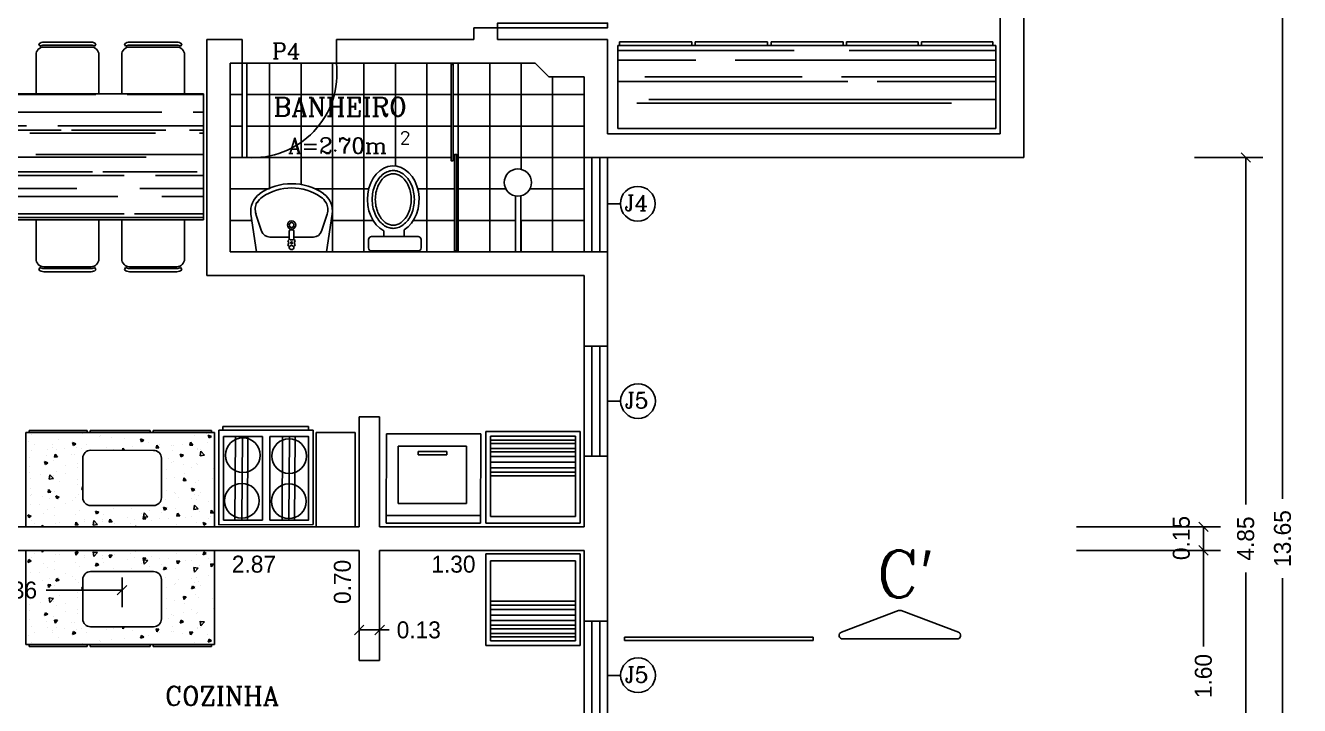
# Model space of a CAD drawing. Extents: x 11 to 119, y 71 to 102.
# Drawn here: x 50.42 to 58.52, y 91.3 to 95.62 of the extents above; entities that cross this region are included whole.
import ezdxf

# ---------------------------------------------------------------- set-up
doc = ezdxf.new("R2010")
doc.units = 0
doc.header["$LTSCALE"] = 20
doc.layers.get('0').update_dxf_attribs({"linetype": 'CONTINUOUS'})
doc.layers.get('DEFPOINTS').update_dxf_attribs({"linetype": 'CONTINUOUS'})
for name, color, linetype in [('COTAS', 244, 'CONTINUOUS'), ('EQUIPAMENTOS', 1, 'CONTINUOUS'), ('ESQUADRIAS', 244, 'CONTINUOUS'), ('PAREDE', 7, 'CONTINUOUS'), ('PISO', 30, 'CONTINUOUS'), ('TEXTO', 1, 'CONTINUOUS')]:
    doc.layers.add(name, color=color, linetype=linetype)
doc.styles.add('ROMANC', font='ROMANC.SHX')
doc.dimstyles.get("Standard").update_dxf_attribs({"dimtxt": 0.18, "dimasz": 0.18, "dimexe": 0.18, "dimexo": 0.0625, "dimgap": 0.09, "dimtad": 0, "dimtih": 1, "dimtoh": 1, "dimzin": 0, "dimtxsty": 'STANDARD', "dimcen": 0.09, "dimclrt": 30, "dimazin": 3, "dimtfac": 1, "dimtdec": 4, "dimtofl": 0, "dimtmove": 0, "dimatfit": 3, "dimtolj": 1, "dimtzin": 0})

# ---------------------------------------------------------------- blocks, each defined once
blk = doc.blocks.new('_OBLIQUE')
at = {"color": 0, "linetype": 'BYBLOCK'}
blk.add_line((-0.5, -0.5), (0.5, 0.5), dxfattribs=at)
blk = doc.blocks.new('*D100')
at = {"color": 0, "linetype": 'BYBLOCK', "ltscale": 0.2}
for p, q in [((42.9141, 103.6476), (43.3479, 103.6476)), ((43.2399, 103.6476), (43.2399, 101.4386)), ((43.2399, 98.7976), (43.2399, 101.0066)), ((42.9155, 98.7976), (43.3479, 98.7976))]:
    blk.add_line(p, q, dxfattribs=at)
at = {"layer": 'DEFPOINTS', "color": 0, "linetype": 'BYBLOCK', "ltscale": 0.2}
for p in [(42.8766, 103.6476), (42.878, 98.7976), (43.2399, 98.7976)]:
    blk.add_point(p, dxfattribs=at)
at = {"color": 0, "linetype": 'BYBLOCK', "ltscale": 0.2, "xscale": 0.06, "yscale": 0.06, "zscale": 0.06}
for p, rotation in [((43.2399, 103.6476), 90), ((43.2399, 98.7976), 270)]:
    blk.add_blockref('_OBLIQUE', p, dxfattribs=dict(at, rotation=rotation))
at = {"color": 30, "linetype": 'BYBLOCK', "ltscale": 0.2, "insert": (43.2399, 101.2226), "char_height": 0.108, "attachment_point": 5, "rotation": 90}
blk.add_mtext('\\A1;4.85', dxfattribs=at)
blk = doc.blocks.new('*D96')
at = {"color": 0, "linetype": 'BYBLOCK', "ltscale": 0.2}
for p, q in [((42.2723, 108.0476), (43.582, 108.0476)), ((43.474, 108.0476), (43.474, 101.4746)), ((43.474, 94.3976), (43.474, 100.9706)), ((42.2723, 94.3976), (43.582, 94.3976))]:
    blk.add_line(p, q, dxfattribs=at)
at = {"layer": 'DEFPOINTS', "color": 0, "linetype": 'BYBLOCK', "ltscale": 0.2}
for p in [(42.2348, 108.0476), (42.2348, 94.3976), (43.474, 94.3976)]:
    blk.add_point(p, dxfattribs=at)
at = {"color": 0, "linetype": 'BYBLOCK', "ltscale": 0.2, "xscale": 0.06, "yscale": 0.06, "zscale": 0.06}
for p, rotation in [((43.474, 108.0476), 90), ((43.474, 94.3976), 270)]:
    blk.add_blockref('_OBLIQUE', p, dxfattribs=dict(at, rotation=rotation))
at = {"color": 30, "linetype": 'BYBLOCK', "ltscale": 0.2, "insert": (43.474, 101.2226), "char_height": 0.108, "attachment_point": 5, "rotation": 90}
blk.add_mtext('\\A1;13.65', dxfattribs=at)
blk = doc.blocks.new('*D86')
at = {"color": 0, "linetype": 'BYBLOCK', "ltscale": 0.2}
for p, q in [((33.6311, 100.1351), (33.6311, 99.0979)), ((36.6311, 99.5101), (36.6311, 99.0979)), ((33.6311, 99.2059), (34.9331, 99.2059)), ((36.6311, 99.2059), (35.3291, 99.2059))]:
    blk.add_line(p, q, dxfattribs=at)
at = {"layer": 'DEFPOINTS', "color": 0, "linetype": 'BYBLOCK', "ltscale": 0.2}
for p in [(33.6311, 100.1726), (36.6311, 99.5476), (36.6311, 99.2059)]:
    blk.add_point(p, dxfattribs=at)
at = {"color": 0, "linetype": 'BYBLOCK', "ltscale": 0.2, "xscale": 0.06, "yscale": 0.06, "zscale": 0.06, "rotation": 180}
blk.add_blockref('_OBLIQUE', (33.6311, 99.2059), dxfattribs=at)
at = {"color": 0, "linetype": 'BYBLOCK', "ltscale": 0.2, "xscale": 0.06, "yscale": 0.06, "zscale": 0.06}
blk.add_blockref('_OBLIQUE', (36.6311, 99.2059), dxfattribs=at)
at = {"color": 30, "linetype": 'BYBLOCK', "ltscale": 0.2, "insert": (35.1311, 99.2059), "char_height": 0.108, "attachment_point": 5}
blk.add_mtext('\\A1;3.00', dxfattribs=at)
blk = doc.blocks.new('*D70')
at = {"color": 0, "linetype": 'BYBLOCK', "ltscale": 0.2}
for p, q in [((34.7311, 101.1101), (34.7311, 100.7861)), ((36.0928, 100.9748), (36.0928, 100.7861)), ((34.7311, 100.8941), (35.2139, 100.8941)), ((36.0928, 100.8941), (35.6099, 100.8941))]:
    blk.add_line(p, q, dxfattribs=at)
at = {"layer": 'DEFPOINTS', "color": 0, "linetype": 'BYBLOCK', "ltscale": 0.2}
for p in [(34.7311, 101.1476), (36.0928, 101.0123), (36.0928, 100.8941)]:
    blk.add_point(p, dxfattribs=at)
at = {"color": 0, "linetype": 'BYBLOCK', "ltscale": 0.2, "xscale": 0.06, "yscale": 0.06, "zscale": 0.06, "rotation": 180}
blk.add_blockref('_OBLIQUE', (34.7311, 100.8941), dxfattribs=at)
at = {"color": 0, "linetype": 'BYBLOCK', "ltscale": 0.2, "xscale": 0.06, "yscale": 0.06, "zscale": 0.06}
blk.add_blockref('_OBLIQUE', (36.0928, 100.8941), dxfattribs=at)
at = {"color": 30, "linetype": 'BYBLOCK', "ltscale": 0.2, "insert": (35.4119, 100.8941), "char_height": 0.108, "attachment_point": 5}
blk.add_mtext('\\A1;1.36', dxfattribs=at)
blk = doc.blocks.new('*D69')
at = {"color": 0, "linetype": 'BYBLOCK', "ltscale": 0.2}
for p, q in [((37.6011, 100.4851), (37.6011, 100.7489)), ((37.7311, 100.4851), (37.7311, 100.7489)), ((37.6011, 100.6409), (37.7311, 100.6409)), ((37.7311, 100.6409), (37.7911, 100.6409))]:
    blk.add_line(p, q, dxfattribs=at)
at = {"layer": 'DEFPOINTS', "color": 0, "linetype": 'BYBLOCK', "ltscale": 0.2}
for p in [(37.7311, 100.6409), (37.6011, 100.4476), (37.7311, 100.4476)]:
    blk.add_point(p, dxfattribs=at)
at = {"color": 0, "linetype": 'BYBLOCK', "ltscale": 0.2, "xscale": 0.06, "yscale": 0.06, "zscale": 0.06, "rotation": 180}
blk.add_blockref('_OBLIQUE', (37.6011, 100.6409), dxfattribs=at)
at = {"color": 0, "linetype": 'BYBLOCK', "ltscale": 0.2, "xscale": 0.06, "yscale": 0.06, "zscale": 0.06}
blk.add_blockref('_OBLIQUE', (37.7311, 100.6409), dxfattribs=at)
at = {"color": 30, "linetype": 'BYBLOCK', "ltscale": 0.2, "insert": (37.9801, 100.6409), "char_height": 0.108, "attachment_point": 5}
blk.add_mtext('\\A1;0.13', dxfattribs=at)
blk = doc.blocks.new('*D68')
at = {"layer": 'DEFPOINTS', "color": 0, "linetype": 'BYBLOCK', "ltscale": 0.2}
for p in [(35.4967, 101.1476), (38.3667, 101.1476), (38.3667, 101.059)]:
    blk.add_point(p, dxfattribs=at)
at = {"color": 30, "linetype": 'BYBLOCK', "ltscale": 0.2, "insert": (36.9317, 101.059), "char_height": 0.108, "attachment_point": 5}
blk.add_mtext('\\A1;2.87', dxfattribs=at)
blk = doc.blocks.new('*D67')
at = {"layer": 'DEFPOINTS', "color": 0, "linetype": 'BYBLOCK', "ltscale": 0.2}
for p in [(37.5505, 101.162), (38.8505, 101.162), (38.8505, 101.059)]:
    blk.add_point(p, dxfattribs=at)
at = {"color": 30, "linetype": 'BYBLOCK', "ltscale": 0.2, "insert": (38.2005, 101.059), "char_height": 0.108, "attachment_point": 5}
blk.add_mtext('\\A1;1.30', dxfattribs=at)
blk = doc.blocks.new('*D71')
at = {"layer": 'DEFPOINTS', "color": 0, "linetype": 'BYBLOCK', "ltscale": 0.2}
for p in [(37.6011, 101.2969), (37.4949, 100.5969), (37.6011, 100.5969)]:
    blk.add_point(p, dxfattribs=at)
at = {"color": 30, "linetype": 'BYBLOCK', "ltscale": 0.2, "insert": (37.4949, 100.9469), "char_height": 0.108, "attachment_point": 5, "rotation": 90}
blk.add_mtext('\\A1;0.70', dxfattribs=at)
blk = doc.blocks.new('*X2')
at = {"color": 0}
for p, q in [((20.9327, 60.3777), (20.9537, 60.3858)), ((20.9327, 60.3777), (20.9476, 60.3676)), ((20.9477, 60.3676), (20.9538, 60.3857)), ((20.9653, 60.3966), (20.9653, 60.3966)), ((21.0287, 60.3993), (21.0287, 60.3993)), ((21.042, 60.386), (21.042, 60.386)), ((21.638, 60.3815), (21.638, 60.3815)), ((21.6427, 60.3778), (21.6427, 60.3778)), ((21.7564, 60.3928), (21.7564, 60.3928)), ((22.0793, 60.3872), (22.0793, 60.3872)), ((20.9579, 60.3356), (20.9579, 60.3356)), ((21, 60.2932), (21, 60.2932)), ((21.0212, 60.2953), (21.0212, 60.2953)), ((21.0251, 60.2995), (21.0251, 60.2995)), ((21.052, 60.3226), (21.0664, 60.3399)), ((21.052, 60.3226), (21.0699, 60.3211)), ((21.0699, 60.3211), (21.0665, 60.3399)), ((21.1181, 60.3288), (21.1181, 60.3288)), ((21.1766, 60.3187), (21.1766, 60.3187)), ((21.1895, 60.3181), (21.1895, 60.3181)), ((21.2646, 60.328), (21.2646, 60.328)), ((21.2671, 60.3038), (21.2816, 60.3211)), ((21.2671, 60.3038), (21.2851, 60.3022)), ((21.2782, 60.3221), (21.2782, 60.3221)), ((21.2851, 60.3022), (21.2816, 60.321)), ((21.3324, 60.3412), (21.3324, 60.3412)), ((21.3638, 60.3537), (21.3849, 60.3617)), ((21.3638, 60.3537), (21.3788, 60.3436)), ((21.3782, 60.343), (21.3782, 60.343)), ((21.3788, 60.3436), (21.3849, 60.3617)), ((21.4384, 60.3153), (21.4384, 60.3153)), ((21.4854, 60.2887), (21.4968, 60.3022)), ((21.4864, 60.3623), (21.4864, 60.3623)), ((21.4993, 60.2887), (21.4968, 60.3022)), ((21.5545, 60.2971), (21.5545, 60.2971)), ((21.5676, 60.3679), (21.5676, 60.3679)), ((21.5985, 60.3085), (21.5985, 60.3085)), ((21.7294, 60.3271), (21.7294, 60.3271)), ((21.7586, 60.3018), (21.7586, 60.3018)), ((21.7901, 60.3041), (21.7901, 60.3041)), ((21.795, 60.3296), (21.816, 60.3377)), ((21.795, 60.3296), (21.8099, 60.3196)), ((21.81, 60.3196), (21.816, 60.3377)), ((21.8669, 60.2994), (21.8669, 60.2994)), ((21.9044, 60.3572), (21.9044, 60.3572)), ((21.9188, 60.295), (21.9188, 60.295)), ((21.942, 60.3093), (21.942, 60.3093)), ((21.9442, 60.3253), (21.9442, 60.3253)), ((21.9763, 60.2913), (21.9763, 60.2913)), ((22.0556, 60.3242), (22.0556, 60.3242)), ((22.0957, 60.3445), (22.0957, 60.3445)), ((20.9781, 60.2581), (21.0015, 60.2824)), ((20.9781, 60.2581), (21.0048, 60.254)), ((21.0048, 60.2539), (21.0015, 60.2824)), ((21.1118, 60.2569), (21.1328, 60.265)), ((21.1118, 60.2569), (21.1267, 60.2469)), ((21.1268, 60.2468), (21.1328, 60.265)), ((21.1729, 60.2188), (21.1729, 60.2188)), ((21.1813, 60.2885), (21.1813, 60.2885)), ((21.1856, 60.2097), (21.1856, 60.2097)), ((21.2046, 60.237), (21.2046, 60.237)), ((21.8013, 60.2613), (21.8013, 60.2613)), ((21.8219, 60.2615), (21.8219, 60.2615)), ((21.9127, 60.2473), (21.9271, 60.2646)), ((21.9127, 60.2473), (21.9306, 60.2458)), ((21.9306, 60.2458), (21.9272, 60.2646)), ((21.9405, 60.2254), (21.9405, 60.2254)), ((21.9741, 60.2089), (21.9951, 60.2169)), ((21.9741, 60.2089), (21.989, 60.1988)), ((21.982, 60.2547), (21.982, 60.2547)), ((21.989, 60.1988), (21.9951, 60.2169)), ((22.0789, 60.2882), (22.0789, 60.2882)), ((22.0921, 60.2446), (22.0921, 60.2446)), ((20.9211, 60.1749), (20.9211, 60.1749)), ((21.0214, 60.1996), (21.0214, 60.1996)), ((21.0296, 60.207), (21.0296, 60.207)), ((21.0584, 60.1763), (21.0584, 60.1763)), ((21.1015, 60.1411), (21.1015, 60.1411)), ((21.1105, 60.1998), (21.1105, 60.1998)), ((21.2185, 60.1696), (21.2185, 60.1696)), ((21.7865, 60.2043), (21.7865, 60.2043)), ((21.788, 60.1811), (21.788, 60.1811)), ((21.8591, 60.1425), (21.8591, 60.1425)), ((21.8631, 60.191), (21.8631, 60.191)), ((21.9159, 60.1563), (21.9159, 60.1563)), ((21.9386, 60.1091), (21.962, 60.1335)), ((21.9653, 60.105), (21.962, 60.1335)), ((21.9767, 60.2059), (21.9767, 60.2059)), ((22.0193, 60.1358), (22.0193, 60.1358)), ((22.0884, 60.1447), (22.0884, 60.1447)), ((22.0908, 60.1863), (22.0908, 60.1863)), ((20.9265, 60.1111), (20.9265, 60.1111)), ((21.0178, 60.0997), (21.0178, 60.0997)), ((21.0316, 60.0815), (21.0316, 60.0815)), ((21.0388, 60.0394), (21.0598, 60.0474)), ((21.0538, 60.0293), (21.0598, 60.0474)), ((21.0936, 60.097), (21.108, 60.1142)), ((21.0936, 60.097), (21.1115, 60.0954)), ((21.1067, 60.0914), (21.1067, 60.0914)), ((21.1116, 60.0954), (21.1081, 60.1142)), ((21.1693, 60.119), (21.1693, 60.119)), ((21.2203, 60.1063), (21.2203, 60.1063)), ((21.7518, 60.0557), (21.7536, 60.0577)), ((21.7571, 60.0389), (21.7536, 60.0577)), ((21.7828, 60.1044), (21.7828, 60.1044)), ((21.7842, 60.0726), (21.7842, 60.0726)), ((21.8978, 60.0876), (21.8978, 60.0876)), ((21.9369, 60.1255), (21.9369, 60.1255)), ((21.9386, 60.1091), (21.9653, 60.105)), ((22.0872, 60.1125), (22.0872, 60.1125)), ((21, 60.0231), (21, 60.0231)), ((21.0141, 59.9999), (21.0141, 59.9999)), ((21.0278, 59.9731), (21.0278, 59.9731)), ((21.0388, 60.0394), (21.0537, 60.0293)), ((21.0411, 60.0061), (21.0411, 60.0061)), ((21.0632, 59.9828), (21.0632, 59.9828)), ((21.1414, 59.988), (21.1414, 59.988)), ((21.1601, 60.0163), (21.1601, 60.0163)), ((21.1656, 60.0191), (21.1656, 60.0191)), ((21.2161, 60.0361), (21.2161, 60.0361)), ((21.2234, 59.976), (21.2234, 59.976)), ((21.7518, 60.0394), (21.757, 60.0389)), ((21.7792, 60.0045), (21.7792, 60.0045)), ((21.8007, 59.9892), (21.8007, 59.9892)), ((21.8189, 59.9693), (21.8189, 59.9693)), ((21.9011, 59.9913), (21.9221, 59.9994)), ((21.9011, 59.9913), (21.916, 59.9813)), ((21.9035, 59.9773), (21.9035, 59.9773)), ((21.916, 59.9812), (21.9221, 59.9994)), ((21.9332, 60.0257), (21.9332, 60.0257)), ((21.9543, 60.0217), (21.9688, 60.0389)), ((21.9543, 60.0217), (21.9722, 60.0201)), ((21.9608, 59.9825), (21.9608, 59.9825)), ((21.9723, 60.0201), (21.9688, 60.0389)), ((22.0083, 59.9942), (22.0083, 59.9942)), ((22.0785, 60.0073), (22.0785, 60.0073)), ((22.0834, 60.0041), (22.0834, 60.0041)), ((22.0848, 60.0449), (22.0848, 60.0449)), ((20.92, 59.8902), (20.9345, 59.9074)), ((20.92, 59.8902), (20.938, 59.8886)), ((20.938, 59.8886), (20.9345, 59.9074)), ((20.9527, 59.9632), (20.9527, 59.9632)), ((21.0105, 59.9), (21.0105, 59.9)), ((21.0179, 59.9162), (21.0412, 59.9406)), ((21.0179, 59.9162), (21.0446, 59.9121)), ((21.0446, 59.912), (21.0413, 59.9405)), ((21.1352, 59.8713), (21.1497, 59.8886)), ((21.1532, 59.8697), (21.1497, 59.8885)), ((21.162, 59.9192), (21.162, 59.9192)), ((21.2179, 59.9186), (21.2389, 59.9266)), ((21.2179, 59.9186), (21.2328, 59.9085)), ((21.2328, 59.9085), (21.2389, 59.9266)), ((21.252, 59.8946), (21.252, 59.8946)), ((21.3271, 59.9045), (21.3271, 59.9045)), ((21.338, 59.8665), (21.3614, 59.8909)), ((21.3648, 59.8624), (21.3615, 59.8909)), ((21.3786, 59.8872), (21.3786, 59.8872)), ((21.4407, 59.9195), (21.4407, 59.9195)), ((21.5536, 59.9172), (21.5536, 59.9172)), ((21.649, 59.8946), (21.67, 59.9026)), ((21.649, 59.8946), (21.6639, 59.8845)), ((21.664, 59.8845), (21.6701, 59.9026)), ((21.7755, 59.9047), (21.7755, 59.9047)), ((21.8639, 59.9489), (21.8639, 59.9489)), ((21.9296, 59.9258), (21.9296, 59.9258)), ((21.9754, 59.9114), (21.9754, 59.9114)), ((22.0045, 59.8858), (22.0045, 59.8858)), ((22.0241, 59.9422), (22.0241, 59.9422)), ((22.0811, 59.945), (22.0811, 59.945)), ((20.9403, 59.8706), (20.9403, 59.8706)), ((20.9489, 59.8547), (20.9489, 59.8547)), ((20.9658, 59.8218), (20.9868, 59.8299)), ((20.9658, 59.8218), (20.9807, 59.8118)), ((20.9808, 59.8117), (20.9868, 59.8299)), ((21.0287, 59.8271), (21.0287, 59.8271)), ((21.0625, 59.8697), (21.0625, 59.8697)), ((21.1004, 59.8638), (21.1004, 59.8638)), ((21.1352, 59.8713), (21.1531, 59.8698)), ((21.1584, 59.8193), (21.1584, 59.8193)), ((21.2037, 59.8571), (21.2037, 59.8571)), ((21.2606, 59.857), (21.2606, 59.857)), ((21.3142, 59.8418), (21.3142, 59.8418)), ((21.338, 59.8665), (21.3647, 59.8624)), ((21.3504, 59.8525), (21.3648, 59.8697)), ((21.3504, 59.8525), (21.3683, 59.8509)), ((21.3684, 59.8509), (21.3649, 59.8697)), ((21.4085, 59.8022), (21.4179, 59.8059)), ((21.4168, 59.8022), (21.418, 59.8058)), ((21.4207, 59.8503), (21.4207, 59.8503)), ((21.4505, 59.8213), (21.4505, 59.8213)), ((21.4682, 59.863), (21.4682, 59.863)), ((21.5512, 59.8261), (21.5512, 59.8261)), ((21.5656, 59.8337), (21.58, 59.8509)), ((21.5656, 59.8337), (21.5835, 59.8321)), ((21.5835, 59.8321), (21.5801, 59.8509)), ((21.5809, 59.8435), (21.5809, 59.8435)), ((21.6197, 59.8822), (21.6197, 59.8822)), ((21.6255, 59.8513), (21.6255, 59.8513)), ((21.6263, 59.836), (21.6263, 59.836)), ((21.6582, 59.8169), (21.6816, 59.8412)), ((21.6582, 59.8169), (21.6849, 59.8128)), ((21.6849, 59.8127), (21.6816, 59.8412)), ((21.7399, 59.8509), (21.7399, 59.8509)), ((21.741, 59.8367), (21.741, 59.8367)), ((21.7719, 59.8048), (21.7719, 59.8048)), ((21.7807, 59.8148), (21.7952, 59.8321)), ((21.7807, 59.8148), (21.7987, 59.8133)), ((21.7987, 59.8133), (21.7952, 59.8321)), ((21.8004, 59.8814), (21.8004, 59.8814)), ((21.9011, 59.83), (21.9011, 59.83)), ((21.9259, 59.8259), (21.9259, 59.8259)), ((21.9294, 59.8759), (21.9294, 59.8759)), ((22.0011, 59.8022), (22.0104, 59.8133)), ((22.0125, 59.8022), (22.0104, 59.8132)), ((22.0613, 59.8232), (22.0613, 59.8232)), ((22.0775, 59.8451), (22.0775, 59.8451)), ((22.0801, 59.8705), (22.1011, 59.8786)), ((22.0801, 59.8705), (22.0951, 59.8605)), ((22.09, 59.8064), (22.09, 59.8064)), ((22.0951, 59.8604), (22.1012, 59.8786))]:
    blk.add_line(p, q, dxfattribs=at)
blk = doc.blocks.new('*X13')
at = {"color": 0, "ltscale": 0.2}
for p, q in [((187.8031, 104.0625), (188.925, 104.0625)), ((189.275, 104.0625), (190.208, 104.0625)), ((187.8031, 104), (188.3, 104)), ((188.55, 104), (190.208, 104)), ((187.975, 103.895), (188.975, 103.895)), ((189.225, 103.895), (190.208, 103.895)), ((187.8031, 103.865), (189.265, 103.865)), ((189.4525, 103.865), (190.2025, 103.865)), ((187.925, 103.7275), (189.925, 103.7275)), ((188, 103.75), (190.208, 103.75))]:
    blk.add_line(p, q, dxfattribs=at)
blk = doc.blocks.new('*X3')
at = {"color": 0}
for p, q in [((23.816, 64.7952), (23.816, 65.9952)), ((23.84, 65.3), (23.84, 65.9952)), ((23.95, 65.34), (23.95, 65.9952)), ((24, 65.6), (24, 65.9952)), ((24.084, 65.3), (24.084, 65.9952)), ((24.106, 65.5), (24.106, 65.9952)), ((24.2, 65.16), (24.2, 65.9952)), ((24.372, 65.7), (24.372, 65.9952)), ((24.4, 65.92), (24.4, 65.9952)), ((24.486, 65.06), (24.486, 65.9952)), ((24.6, 65.48), (24.6, 65.9952)), ((24.352, 65.1), (24.352, 65.9)), ((24.218, 64.7952), (24.218, 65.86)), ((24.4, 64.7952), (24.4, 65.72)), ((24.372, 65.034), (24.372, 65.634)), ((24.106, 64.834), (24.106, 65.434)), ((23.84, 64.7952), (23.84, 65.234)), ((24.6, 64.7952), (24.6, 65.28)), ((24, 64.7952), (24, 65.2)), ((24.084, 64.7952), (24.084, 65.1)), ((23.95, 64.7952), (23.95, 65.06)), ((24.372, 64.7952), (24.372, 64.884)), ((24.486, 64.7952), (24.486, 64.86)), ((24.352, 64.7952), (24.352, 64.82))]:
    blk.add_line(p, q, dxfattribs=at)

msp = doc.modelspace()

# ---------------------------------------------------------------- linework, layer by layer
at = {"color": 244, "linetype": 'BYBLOCK', "ltscale": 0.2}
for p, q in [((57.1027, 92.4345), (58.0171, 92.4345)), ((57.9091, 92.2845), (57.9091, 92.4345)), ((57.1027, 92.2845), (58.0171, 92.2845)), ((57.9091, 92.2845), (57.9091, 91.6735))]:
    msp.add_line(p, q, dxfattribs=at)
at = {"layer": 'DEFPOINTS', "color": 0, "linetype": 'BYBLOCK', "ltscale": 0.2}
for p in [(53.9694, 92.4345), (53.9694, 92.2845), (53.9694, 92.2845)]:
    msp.add_point(p, dxfattribs=at)
at = {"layer": 'DEFPOINTS', "color": 244, "linetype": 'BYBLOCK', "ltscale": 0.2}
for p in [(57.9091, 92.4345), (57.9091, 92.2845)]:
    msp.add_point(p, dxfattribs=at)
at = {"layer": 'EQUIPAMENTOS', "color": 244, "ltscale": 0.2}
for p, q in [((50.5089, 95.4926), (50.5025, 95.5082)), ((50.8339, 95.5193), (50.5339, 95.5193)), ((50.8339, 95.4993), (50.5339, 95.4993)), ((50.8339, 95.4874), (50.5339, 95.4874)), ((50.8589, 95.4926), (50.8654, 95.5082)), ((51.0539, 95.4926), (51.0475, 95.5082)), ((51.379, 95.5193), (51.079, 95.5193)), ((51.379, 95.4993), (51.079, 95.4993)), ((51.379, 95.4874), (51.079, 95.4874)), ((51.404, 95.4926), (51.4104, 95.5082)), ((56.5894, 95.498), (54.1846, 95.498)), ((54.1846, 95.498), (54.1846, 94.9699)), ((56.5894, 95.498), (56.5894, 94.9699)), ((50.4839, 95.4493), (50.4839, 95.1861)), ((50.8839, 95.1861), (50.8839, 95.4493)), ((51.029, 95.4493), (51.029, 95.1861)), ((51.429, 95.1861), (51.429, 95.4493)), ((56.5894, 94.9699), (54.1846, 94.9699)), ((50.4839, 94.1277), (50.4839, 94.3909)), ((50.8839, 94.3909), (50.8839, 94.1277)), ((51.029, 94.1277), (51.029, 94.3909)), ((51.429, 94.3909), (51.429, 94.1277)), ((50.5089, 94.0844), (50.5025, 94.0688)), ((50.8339, 94.0896), (50.5339, 94.0896)), ((50.8589, 94.0844), (50.8654, 94.0688)), ((51.0539, 94.0844), (51.0475, 94.0688)), ((51.379, 94.0896), (51.079, 94.0896)), ((51.404, 94.0844), (51.4104, 94.0688)), ((50.8339, 94.0777), (50.5339, 94.0777)), ((50.8339, 94.0577), (50.5339, 94.0577)), ((51.379, 94.0777), (51.079, 94.0777)), ((51.379, 94.0577), (51.079, 94.0577)), ((51.6194, 93.0345), (50.4194, 93.0345)), ((50.4194, 93.0345), (50.4194, 92.4345)), ((51.6194, 93.0345), (51.6194, 92.4345)), ((51.6465, 93.0484, -14), (52.2461, 93.0484, -14)), ((52.5138, 93.0345), (52.2648, 93.0345)), ((52.2648, 93.0345), (52.2648, 92.4345)), ((52.5138, 93.0345), (52.5138, 92.4345)), ((51.6465, 92.4462, -14), (52.2465, 92.4484, -14)), ((50.4194, 91.6845), (50.4194, 92.2845)), ((51.6194, 91.6845), (51.6194, 92.2845)), ((51.6194, 91.6845), (50.4194, 91.6845))]:
    msp.add_line(p, q, dxfattribs=at)
at = {"layer": 'EQUIPAMENTOS', "color": 30, "ltscale": 0.2}
for p, q in [((54.6545, 95.5199), (54.1941, 95.5199)), ((54.1941, 95.5199), (54.1941, 95.498)), ((54.6545, 95.5199), (54.6545, 95.498)), ((54.6762, 95.5199), (54.6762, 95.498)), ((55.1375, 95.5199), (54.6762, 95.5199)), ((55.1375, 95.5199), (55.1375, 95.498)), ((55.6172, 95.5199), (55.1592, 95.5199)), ((55.1592, 95.5199), (55.1592, 95.498)), ((55.6172, 95.5199), (55.6172, 95.498)), ((56.0937, 95.5199), (55.6389, 95.5199)), ((55.6389, 95.5199), (55.6389, 95.498)), ((56.0937, 95.5199), (56.0937, 95.498)), ((56.1154, 95.5199), (56.1154, 95.498)), ((56.5694, 95.5199), (56.1154, 95.5199)), ((56.5694, 95.5199), (56.5694, 95.498)), ((50.8094, 93.0465), (50.4394, 93.0465)), ((50.4394, 93.0465), (50.4394, 93.0345)), ((50.8094, 93.0465), (50.8094, 93.0345)), ((51.2094, 93.0465), (50.8294, 93.0465)), ((50.8294, 93.0465), (50.8294, 93.0345)), ((51.2094, 93.0465), (51.2094, 93.0345)), ((51.2294, 93.0465), (51.2294, 93.0345)), ((51.5994, 93.0465), (51.2294, 93.0465)), ((51.5994, 93.0465), (51.5994, 93.0345)), ((50.4394, 91.6726), (50.4394, 91.6845)), ((50.8094, 91.6726), (50.4394, 91.6726)), ((50.8094, 91.6726), (50.8094, 91.6845)), ((50.8294, 91.6726), (50.8294, 91.6845)), ((51.2094, 91.6726), (50.8294, 91.6726)), ((51.2094, 91.6726), (51.2094, 91.6845)), ((51.2294, 91.6726), (51.2294, 91.6845)), ((51.5994, 91.6726), (51.2294, 91.6726)), ((51.5994, 91.6726), (51.5994, 91.6845))]:
    msp.add_line(p, q, dxfattribs=at)
at = {"layer": 'EQUIPAMENTOS', "color": 244, "ltscale": 0.5}
for p, q in [((53.5328, 94.1815), (53.5328, 94.5402)), ((53.568, 94.1815), (53.568, 94.5409))]:
    msp.add_line(p, q, dxfattribs=at)
at = {"layer": 'EQUIPAMENTOS', "color": 244, "ltscale": 0.3}
for p, q in [((51.887, 94.1845), (51.8507, 94.4232)), ((51.8831, 94.4241), (51.9191, 94.3154)), ((52.3356, 94.4241), (52.2997, 94.3154)), ((52.3318, 94.1845), (52.368, 94.4232)), ((52.1044, 94.3247), (52.1144, 94.3247)), ((51.9704, 94.2783), (52.0944, 94.2783)), ((52.0944, 94.2634), (52.0944, 94.3147)), ((52.1244, 94.2634), (52.1244, 94.3147)), ((52.1244, 94.2783), (52.2484, 94.2783)), ((51.887, 94.1845), (52.3318, 94.1845)), ((52.0944, 94.2095), (52.0944, 94.2197)), ((52.1044, 94.1995), (52.1144, 94.1995)), ((52.1244, 94.2095), (52.1244, 94.2197))]:
    msp.add_line(p, q, dxfattribs=at)
at = {"layer": 'EQUIPAMENTOS', "color": 244, "linetype": 'CONTINUOUS', "ltscale": 0.5}
for p, q in [((52.8258, 94.3238), (52.8258, 94.2821)), ((52.6964, 94.2821), (52.6964, 94.3182)), ((52.2462, 93.0199), (52.2462, 93.0199))]:
    msp.add_line(p, q, dxfattribs=at)
at = {"layer": 'EQUIPAMENTOS', "color": 244, "linetype": 'CONTINUOUS', "ltscale": 0.04}
for p, q in [((52.5985, 94.2099), (52.5985, 94.2621)), ((52.6185, 94.2821), (52.9136, 94.2821)), ((52.9336, 94.2621), (52.9336, 94.2099)), ((52.9136, 94.1899), (52.6185, 94.1899))]:
    msp.add_line(p, q, dxfattribs=at)
at = {"layer": 'EQUIPAMENTOS', "color": 244, "linetype": 'CONTINUOUS', "ltscale": 0.05}
for p, q in [((51.6465, 93.0484, -14), (51.6465, 92.4462, -14)), ((52.218, 93.0721), (51.6719, 93.0718)), ((51.6719, 93.0718), (51.6719, 93.0485)), ((51.7528, 93.0484), (51.7528, 93.0486)), ((51.7969, 93.0484), (51.7969, 93.0486)), ((51.8321, 93.0484), (51.8321, 93.0486)), ((52.0525, 93.0484), (52.0525, 93.0487)), ((52.0966, 93.0484), (52.0966, 93.0488)), ((52.1319, 93.0484), (52.1319, 93.0488)), ((52.218, 93.0721), (52.218, 93.0488)), ((52.2461, 93.0484, -14), (52.2465, 92.4484, -14)), ((52.7118, 92.4569), (52.7121, 93.027)), ((52.7121, 93.027), (53.3121, 93.0267)), ((53.3118, 92.4566), (53.3121, 93.0267)), ((53.9452, 93.0405), (53.3452, 93.0402)), ((53.3455, 92.457), (53.3452, 93.0402)), ((53.9455, 92.4573), (53.9452, 93.0405)), ((51.7491, 92.4768), (51.7525, 93.0082)), ((51.7932, 92.4768), (51.7966, 93.0082)), ((51.8284, 92.4768), (51.8319, 93.0082)), ((52.0489, 92.4768), (52.0523, 93.0082)), ((52.0929, 92.4768), (52.0963, 93.0082)), ((52.1282, 92.4768), (52.1316, 93.0082)), ((52.7882, 92.5832), (52.7884, 92.9468)), ((52.7884, 92.9468), (53.2227, 92.9465)), ((53.2225, 92.5829), (53.2227, 92.9465)), ((53.9153, 93.0105), (53.3753, 93.0102)), ((53.3755, 92.5004), (53.3753, 93.0102)), ((53.9153, 92.9855), (53.3753, 92.9853)), ((53.9171, 92.9638), (53.3753, 92.9635)), ((53.9155, 92.5007), (53.9153, 93.0105)), ((50.7811, 92.62), (50.7812, 92.8711)), ((51.2313, 92.9209), (50.8313, 92.9211)), ((51.2811, 92.6197), (51.2812, 92.8709)), ((52.9139, 92.8921), (52.9139, 92.9144)), ((52.9139, 92.9144), (53.0972, 92.9143)), ((52.9139, 92.8921), (53.0972, 92.892)), ((53.0972, 92.892), (53.0972, 92.9143)), ((53.9153, 92.9113), (53.3727, 92.911)), ((53.9153, 92.9337), (53.3753, 92.9334)), ((53.9153, 92.8812), (53.3753, 92.8809)), ((53.9153, 92.8464), (53.3753, 92.8461)), ((53.9154, 92.8106), (53.3754, 92.8103)), ((53.9141, 92.7581), (53.3741, 92.7578)), ((53.9186, 92.7831), (53.3754, 92.7828)), ((51.2311, 92.5697), (50.8311, 92.5699)), ((52.7882, 92.5832), (53.2225, 92.5829)), ((52.7118, 92.5059), (53.3099, 92.5056)), ((53.9155, 92.5007), (53.3755, 92.5004)), ((52.7118, 92.4569), (53.3118, 92.4566)), ((53.9455, 92.4573), (53.3455, 92.457)), ((53.3455, 92.2621), (53.3452, 91.6789)), ((53.9455, 92.2618), (53.3455, 92.2621)), ((53.3755, 92.2186), (53.3753, 91.7089)), ((53.9155, 92.2184), (53.3755, 92.2186)), ((53.9155, 92.2184), (53.9153, 91.7086)), ((53.9455, 92.2618), (53.9452, 91.6786)), ((51.2311, 92.1494), (50.8311, 92.1491)), ((50.7811, 92.0991), (50.7812, 91.8479)), ((51.2811, 92.0994), (51.2812, 91.8482)), ((53.9141, 91.9609), (53.3741, 91.9612)), ((53.9186, 91.936), (53.3754, 91.9363)), ((53.9154, 91.9085), (53.3754, 91.9088)), ((53.9153, 91.8726), (53.3753, 91.8729)), ((53.9153, 91.8379), (53.3753, 91.8381)), ((51.2313, 91.7982), (50.8313, 91.798)), ((53.9153, 91.8078), (53.3727, 91.8081)), ((53.9153, 91.7854), (53.3753, 91.7857)), ((53.9171, 91.7553), (53.3753, 91.7556)), ((53.9153, 91.7335), (53.3753, 91.7338)), ((53.9452, 91.6786), (53.3452, 91.6789)), ((53.9153, 91.7086), (53.3753, 91.7089))]:
    msp.add_line(p, q, dxfattribs=at)
at = {"layer": 'EQUIPAMENTOS', "color": 30, "ltscale": 0.2}
for points in [[(53.1372, 94.7635), (53.1244, 94.7635), (53.1244, 95.377), (53.1372, 95.377)], [(53.1587, 94.1907), (53.1458, 94.1907), (53.1458, 94.8042), (53.1587, 94.8042)]]:
    msp.add_lwpolyline(points, close=True, dxfattribs=at)
at = {"layer": 'EQUIPAMENTOS', "color": 244, "ltscale": 0.2}
for points in [[(51.5484, 94.3885), (50.3484, 94.3885), (50.3484, 95.1885), (51.5484, 95.1885)], [(51.6773, 93.0082), (51.6773, 92.4768), (51.9238, 92.4768), (51.9238, 93.0082)], [(51.9714, 93.0082), (51.9714, 92.4768), (52.2179, 92.4768), (52.2179, 93.0082)]]:
    msp.add_lwpolyline(points, close=True, dxfattribs=at)
at = {"layer": 'EQUIPAMENTOS', "color": 244, "ltscale": 0.5}
msp.add_circle((53.5488, 94.6252), 0.0864, dxfattribs=at)
at = {"layer": 'EQUIPAMENTOS', "color": 244, "ltscale": 0.3}
for centre, radius in [((52.1094, 94.3546), 0.0265), ((52.1094, 94.3546), 0.0152), ((52.1094, 94.2415), 0.00545)]:
    msp.add_circle(centre, radius, dxfattribs=at)
at = {"layer": 'EQUIPAMENTOS', "color": 244, "linetype": 'CONTINUOUS', "ltscale": 0.05}
for centre in [(51.7995, 92.8896), (52.0937, 92.8846), (51.7929, 92.6003), (52.0918, 92.5967)]:
    msp.add_circle(centre, 0.1105, dxfattribs=at)
at = {"layer": 'EQUIPAMENTOS', "color": 244, "ltscale": 0.2}
for centre, start, end in [((50.5339, 95.4374), 90, 180), ((50.5339, 95.4693), 90, 128.96127), ((50.5339, 95.4493), 90, 120.01839), ((50.8339, 95.4693), 51.03873, 90), ((50.8339, 95.4493), 59.98161, 90), ((50.8339, 95.4374), 0, 90), ((51.079, 95.4374), 90, 180), ((51.079, 95.4693), 90, 128.96127), ((51.079, 95.4493), 90, 120.01839), ((51.379, 95.4693), 51.03873, 90), ((51.379, 95.4493), 59.98161, 90), ((51.379, 95.4374), 0, 90), ((50.5339, 94.1396), 180, 270), ((50.5339, 94.1277), 239.98161, 270), ((50.8339, 94.1396), 270, 0), ((50.8339, 94.1277), 270, 300.01839), ((51.079, 94.1396), 180, 270), ((51.079, 94.1277), 239.98161, 270), ((51.379, 94.1396), 270, 0), ((51.379, 94.1277), 270, 300.01839), ((50.5339, 94.1077), 231.03873, 270), ((50.8339, 94.1077), 270, 308.96127), ((51.079, 94.1077), 231.03873, 270), ((51.379, 94.1077), 270, 308.96127)]:
    msp.add_arc(centre, 0.05, start, end, dxfattribs=at)
at = {"layer": 'EQUIPAMENTOS', "color": 244, "ltscale": 0.3}
for centre, radius, start, end in [((52.1094, 94.2635), 0.3542, 55.18128, 124.81872), ((52.1094, 94.2635), 0.3272, 55.18128, 124.81872), ((51.9842, 94.4434), 0.135, 124.81872, 188.64146), ((51.9881, 94.4556), 0.1096, 156.49416, 196.70839), ((51.9842, 94.4434), 0.108, 124.81872, 150.35218), ((52.2346, 94.4434), 0.108, 29.64782, 55.18128), ((52.2346, 94.4434), 0.135, 351.35854, 55.18128), ((52.2502, 94.4523), 0.09, 341.69005, 29.64782), ((52.1044, 94.3147), 0.01, 90, 180), ((52.1144, 94.3147), 0.01, 360, 90), ((51.9704, 94.3323), 0.054, 198.30995, 270), ((52.0726, 94.2422), 0.0188, 315.53004, 42.31058), ((52.1094, 94.2415), 0.0265, 118.14993, 149.69069), ((52.1101, 94.2783), 0.0188, 225.53004, 312.31058), ((52.1094, 94.2415), 0.0265, 28.14993, 59.69069), ((52.1462, 94.2408), 0.0188, 135.53004, 222.31058), ((52.2484, 94.3323), 0.054, 270, 341.69005), ((52.1094, 94.2415), 0.0265, 208.14993, 239.69069), ((52.1044, 94.2095), 0.01, 180, 270), ((52.1087, 94.2047), 0.0188, 45.53004, 132.31058), ((52.1144, 94.2095), 0.01, 270, 360), ((52.1094, 94.2415), 0.0265, 298.14993, 329.69069)]:
    msp.add_arc(centre, radius, start, end, dxfattribs=at)
at = {"layer": 'EQUIPAMENTOS', "color": 244, "linetype": 'CONTINUOUS', "ltscale": 0.04}
for centre, start, end in [((52.6185, 94.2621), 90, 180), ((52.9136, 94.2621), 360, 90), ((52.6185, 94.2099), 180, 270), ((52.9136, 94.2099), 270, 360)]:
    msp.add_arc(centre, 0.02, start, end, dxfattribs=at)
at = {"layer": 'EQUIPAMENTOS', "color": 244, "linetype": 'CONTINUOUS', "ltscale": 0.05}
for centre, start, end in [((50.8312, 92.8711), 89.96933, 179.96933), ((51.2312, 92.8709), 359.96933, 89.96933), ((50.8311, 92.6199), 179.96933, 269.96933), ((51.2311, 92.6197), 269.96933, 359.96933), ((50.8311, 92.0991), 90.03067, 180.03067), ((51.2311, 92.0994), 0.03067, 90.03067), ((50.8312, 91.848), 180.03067, 270.03067), ((51.2312, 91.8482), 270.03067, 0.03067)]:
    msp.add_arc(centre, 0.05, start, end, dxfattribs=at)
at = {"layer": 'EQUIPAMENTOS', "color": 244, "linetype": 'CONTINUOUS', "ltscale": 0.5, "extrusion": (0, 0, -1)}
msp.add_ellipse((52.7561, 94.5174), major_axis=(0, 0.2138), ratio=0.767443, start_param=-2.768916, end_param=2.702855, dxfattribs=at)
at = {"layer": 'EQUIPAMENTOS', "color": 244, "linetype": 'CONTINUOUS', "ltscale": 0.5}
for points in [[(52.7561, 94.7012), (52.766, 94.7012), (52.7763, 94.6997), (52.7974, 94.6928), (52.8082, 94.6873), (52.8291, 94.672), (52.8393, 94.6621), (52.8574, 94.6385), (52.8654, 94.6248), (52.8844, 94.5806), (52.8902, 94.549), (52.8902, 94.4858), (52.8844, 94.4541), (52.8654, 94.4099), (52.8574, 94.3963), (52.8393, 94.3726), (52.8291, 94.3627), (52.8082, 94.3475), (52.7974, 94.342), (52.7763, 94.3351), (52.766, 94.3336), (52.7463, 94.3336), (52.736, 94.3351), (52.7149, 94.342), (52.704, 94.3475), (52.6831, 94.3627), (52.673, 94.3726), (52.6548, 94.3963), (52.6469, 94.4099), (52.6279, 94.4541), (52.622, 94.4858), (52.622, 94.549), (52.6279, 94.5806), (52.6469, 94.6248), (52.6548, 94.6385), (52.673, 94.6621), (52.6831, 94.672), (52.704, 94.6873), (52.7149, 94.6928), (52.736, 94.6997), (52.7463, 94.7012), (52.7561, 94.7012)], [(52.7561, 94.6812), (52.7639, 94.6812), (52.7721, 94.68), (52.7891, 94.6744), (52.7981, 94.67), (52.8157, 94.6571), (52.8245, 94.6485), (52.8405, 94.6278), (52.8476, 94.6156), (52.8648, 94.5755), (52.8702, 94.5465), (52.8702, 94.4883), (52.8648, 94.4591), (52.8476, 94.4193), (52.8405, 94.407), (52.8245, 94.3862), (52.8157, 94.3777), (52.798, 94.3648), (52.7891, 94.3603), (52.7721, 94.3547), (52.7639, 94.3536), (52.7484, 94.3536), (52.7402, 94.3547), (52.7231, 94.3603), (52.7142, 94.3648), (52.6965, 94.3777), (52.6877, 94.3862), (52.6718, 94.407), (52.6647, 94.4192), (52.6474, 94.4593), (52.642, 94.4883), (52.642, 94.5465), (52.6475, 94.5756), (52.6646, 94.6155), (52.6718, 94.6277), (52.6877, 94.6485), (52.6965, 94.6571), (52.7142, 94.67), (52.7231, 94.6744), (52.7402, 94.68), (52.7484, 94.6812), (52.7561, 94.6812)]]:
    msp.add_open_spline(points, degree=3, knots=[0, 0, 0, 0, 0.261799, 0.261799, 0.523599, 0.523599, 0.785398, 0.785398, 1.047198, 1.047198, 1.570796, 1.570796, 2.094395, 2.094395, 2.356194, 2.356194, 2.617994, 2.617994, 2.879793, 2.879793, 3.141593, 3.141593, 3.403392, 3.403392, 3.665191, 3.665191, 3.926991, 3.926991, 4.18879, 4.18879, 4.712389, 4.712389, 5.235988, 5.235988, 5.497787, 5.497787, 5.759587, 5.759587, 6.021386, 6.021386, 6.283185, 6.283185, 6.283185, 6.283185], dxfattribs=at)
at = {"layer": 'ESQUADRIAS', "color": 1, "ltscale": 0.2}
for p, q in [((53.9694, 94.7845), (53.9694, 94.1845)), ((54.1194, 94.1845), (54.1194, 94.7845)), ((54.1989, 94.4888), (54.122, 94.4888)), ((53.9694, 93.5845), (53.9694, 92.8845)), ((54.1194, 93.5845), (54.1194, 92.8845)), ((54.2007, 93.2329), (54.1239, 93.2329)), ((53.9694, 91.8345), (53.9694, 91.1345)), ((54.1194, 91.8345), (54.1194, 91.1345)), ((54.2007, 91.4877), (54.1239, 91.4877))]:
    msp.add_line(p, q, dxfattribs=at)
at = {"layer": 'ESQUADRIAS', "color": 5, "ltscale": 0.2}
for p, q in [((54.0194, 94.1845), (54.0194, 94.7845)), ((54.0694, 94.1845), (54.0694, 94.7845)), ((54.0194, 93.5845), (54.0194, 92.8845)), ((54.0694, 93.5845), (54.0694, 92.8845)), ((54.0194, 91.8345), (54.0194, 91.1345)), ((54.0694, 91.8345), (54.0694, 91.1345))]:
    msp.add_line(p, q, dxfattribs=at)
at = {"layer": 'ESQUADRIAS', "color": 1, "ltscale": 0.2}
for points in [[(53.4194, 95.6095), (53.4194, 95.6395), (54.1194, 95.6395), (54.1194, 95.6095)], [(51.7944, 94.7845), (51.7944, 95.3845), (51.8244, 95.3845), (51.8244, 94.7845)]]:
    msp.add_lwpolyline(points, close=True, dxfattribs=at)
for centre in [(54.311, 94.4904), (54.3128, 93.2345), (54.3128, 91.4894)]:
    msp.add_circle(centre, 0.1104, dxfattribs=at)
at = {"layer": 'ESQUADRIAS', "color": 30, "ltscale": 0.2}
msp.add_arc((51.8618, 95.3197), 0.5365, 265.99756, 6.94005, dxfattribs=at)
at = {"layer": 'PAREDE', "color": 7, "ltscale": 0.2}
for p, q in [((56.7672, 98.6845), (56.7672, 94.7845)), ((56.6172, 98.5345), (56.6172, 94.9345)), ((53.2694, 95.6095), (53.2694, 95.5345)), ((53.2694, 95.6095), (53.4194, 95.6095)), ((53.2694, 95.6095), (53.2694, 95.5345)), ((53.2694, 95.6095), (53.2694, 95.5345)), ((53.4194, 95.6095), (53.4194, 95.5345)), ((53.4194, 95.6095), (53.4194, 95.5345)), ((53.4194, 95.6095), (53.4194, 95.5345)), ((51.5694, 95.5345), (51.7944, 95.5345)), ((51.5694, 95.5345), (51.7944, 95.5345)), ((51.5694, 95.5345), (51.7944, 95.5345)), ((51.5694, 95.5345), (51.5694, 94.0345)), ((51.7944, 95.5345), (51.7944, 95.3845)), ((52.3944, 95.5345), (53.2694, 95.5345)), ((52.3944, 95.5345), (53.1694, 95.5345)), ((52.3944, 95.5345), (52.3944, 95.3845)), ((53.4194, 95.5345), (54.1194, 95.5345)), ((54.1194, 95.5345), (54.1194, 94.9345)), ((51.7194, 95.3845), (51.7944, 95.3845)), ((51.7194, 95.3845), (51.7944, 95.3845)), ((51.7194, 95.3845), (51.7944, 95.3845)), ((51.7194, 95.3845), (51.7194, 94.1845)), ((52.3944, 95.3845), (53.6577, 95.3845)), ((53.7455, 95.2967), (53.6577, 95.3845)), ((53.9694, 95.2967), (53.7455, 95.2967)), ((53.9694, 95.2967), (53.9694, 94.7845)), ((54.1194, 94.9345), (56.6172, 94.9345)), ((53.9694, 94.7845), (56.7672, 94.7845)), ((51.7194, 94.1845), (54.1194, 94.1845)), ((54.1194, 94.1845), (54.1194, 93.5845)), ((51.5694, 94.0345), (53.9694, 94.0345)), ((53.9694, 94.0345), (53.9694, 93.5845)), ((54.1194, 93.5845), (53.9694, 93.5845)), ((52.5394, 93.1345), (52.6694, 93.1345)), ((52.5394, 93.1345), (52.5394, 92.4345)), ((52.6694, 93.1345), (52.6694, 92.4345)), ((54.1194, 92.8845), (53.9694, 92.8845)), ((53.9694, 92.8845), (53.9694, 92.4345)), ((54.1194, 92.8845), (54.1194, 91.8345)), ((49.6694, 92.4345), (52.5394, 92.4345)), ((52.6694, 92.4345), (53.9694, 92.4345)), ((49.6694, 92.2845), (52.5394, 92.2845)), ((52.5394, 91.5845), (52.5394, 92.2845)), ((52.6694, 92.2845), (53.9694, 92.2845)), ((52.6694, 91.5845), (52.6694, 92.2845)), ((53.9694, 92.2845), (53.9694, 91.8345)), ((53.9694, 91.8345), (53.9694, 92.2845)), ((54.1194, 91.8345), (53.9694, 91.8345)), ((52.5394, 91.5845), (52.6694, 91.5845))]:
    msp.add_line(p, q, dxfattribs=at)
at = {"layer": 'PISO', "color": 30, "ltscale": 0.2}
for p, q in [((52.3944, 95.3845), (51.7944, 95.3845)), ((51.9694, 95.3845), (51.9694, 94.5845)), ((52.1694, 95.3845), (52.1694, 94.6126)), ((52.3694, 95.3845), (52.3694, 94.1845)), ((52.5694, 95.3845), (52.5694, 94.1845)), ((52.7694, 95.3845), (52.7694, 94.7305)), ((52.9694, 95.3845), (52.9694, 94.1845)), ((53.3694, 95.3845), (53.3694, 94.1845)), ((53.5694, 95.3845), (53.5694, 94.7091)), ((53.7694, 95.2967), (53.7694, 94.1845)), ((51.7944, 95.1845), (51.7194, 95.1845)), ((53.1244, 95.1845), (51.8244, 95.1845)), ((53.9694, 95.1845), (53.1372, 95.1845)), ((51.7944, 94.9845), (51.7194, 94.9845)), ((53.1244, 94.9845), (51.8244, 94.9845)), ((53.9694, 94.9845), (53.1372, 94.9845)), ((51.7944, 94.7845), (51.7194, 94.7845)), ((53.1244, 94.7845), (51.8244, 94.7845)), ((53.1458, 94.7845), (53.1372, 94.7845)), ((53.9694, 94.7845), (53.1587, 94.7845)), ((51.9694, 94.5845), (51.7194, 94.5845)), ((52.6003, 94.5845), (52.259, 94.5845)), ((53.1458, 94.5845), (52.9119, 94.5845)), ((53.4725, 94.5845), (53.1587, 94.5845)), ((53.9694, 94.5845), (53.6251, 94.5845)), ((51.8566, 94.3845), (51.7194, 94.3845)), ((51.9067, 94.3592), (51.9046, 94.3592)), ((52.6276, 94.3845), (52.3622, 94.3845)), ((53.1458, 94.3845), (52.8847, 94.3845)), ((53.5328, 94.3845), (53.1587, 94.3845)), ((53.9694, 94.3845), (53.568, 94.3845)), ((53.5694, 94.3845), (53.5694, 94.1845)), ((52.7694, 94.1899), (52.7694, 94.1845)), ((51.7805, 93.0484), (51.7805, 93.047)), ((52.0805, 93.0484), (52.0805, 93.047))]:
    msp.add_line(p, q, dxfattribs=at)
at = {"layer": 'PISO', "color": 244, "ltscale": 0.2}
msp.add_line((53.1694, 95.3845), (53.1694, 94.1845), dxfattribs=at)
at = {"layer": 'TEXTO', "color": 3, "linetype": 'CONTINUOUS', "ltscale": 0.3}
for p, q in [((55.9705, 91.9014), (55.6066, 91.7646)), ((55.9863, 91.9014), (56.3503, 91.7646)), ((55.6145, 91.721), (56.3424, 91.721))]:
    msp.add_line(p, q, dxfattribs=at)
at = {"layer": 'TEXTO', "color": 3, "ltscale": 0.3}
for p, q in [((54.2264, 91.7325), (55.4259, 91.7325)), ((54.2264, 91.7325), (54.2264, 91.7107)), ((55.4259, 91.7107), (55.4259, 91.7325)), ((54.2264, 91.7107), (55.4259, 91.7107))]:
    msp.add_line(p, q, dxfattribs=at)
at = {"layer": 'TEXTO', "color": 3, "linetype": 'CONTINUOUS', "ltscale": 0.3}
for centre, start, end in [((55.9784, 91.8803), 69.39862, 110.60138), ((55.9784, 91.8803), 69.39862, 110.60138), ((55.6145, 91.7435), 110.60138, 270), ((56.3424, 91.7435), 270, 69.39862)]:
    msp.add_arc(centre, 0.0225, start, end, dxfattribs=at)

# ---------------------------------------------------------------- block references
at = {"color": 244, "linetype": 'BYBLOCK', "ltscale": 0.2, "xscale": 0.06, "yscale": 0.06, "zscale": 0.06}
for p, rotation in [((57.9091, 92.4345), 90), ((57.9091, 92.2845), 270), ((57.9091, 92.2845), 90)]:
    msp.add_blockref('_OBLIQUE', p, dxfattribs=dict(at, rotation=rotation))
at = {"layer": 'EQUIPAMENTOS', "color": 30, "ltscale": 0.2}
for name, p, rotation in [('*X3', (116.3437, 70.5862), 90), ('*X2', (72.533, 152.0868), 180.0000000000003)]:
    msp.add_blockref(name, p, dxfattribs=dict(at, rotation=rotation))
at = {"layer": 'EQUIPAMENTOS', "color": 30, "ltscale": 0.2, "xscale": -1, "rotation": 359.9999999999997}
msp.add_blockref('*X2', (72.533, 32.6323), dxfattribs=at)
at = {"layer": 'ESQUADRIAS', "color": 30, "ltscale": 0.2}
msp.add_blockref('*X13', (-133.6186, -8.5973), dxfattribs=at)

# ---------------------------------------------------------------- texts
at = {"color": 30, "linetype": 'BYBLOCK', "ltscale": 0.2, "char_height": 0.108, "rotation": 90}
for s, insert, attachment_point in [('\\A1;0.15', (57.7687, 92.2224), 4), ('\\A1;1.60', (57.9091, 91.4845), 5)]:
    msp.add_mtext(s, dxfattribs=dict(at, insert=insert, attachment_point=attachment_point))
at = {"layer": 'ESQUADRIAS', "color": 1, "ltscale": 0.3, "style": 'ROMANC'}
for s, p in [('P4', (51.9855, 95.4114)), ('J4', (54.2268, 94.4445)), ('J5', (54.2287, 93.1886)), ('J5', (54.2287, 91.4435))]:
    msp.add_text(s, height=0.1, dxfattribs=at).set_placement(p)
at = {"layer": 'TEXTO', "color": 1, "ltscale": 0.3, "style": 'ROMANC'}
for s, height, p in [('BANHEIRO', 0.12, (51.9942, 95.047)), ('A=2.70m', 0.1, (52.0872, 94.8097)), ('2', 0.08, (52.7974, 94.8697)), ('COZINHA', 0.12, (51.3039, 91.2986))]:
    msp.add_text(s, height=height, rotation=360, dxfattribs=at).set_placement(p)
at = {"layer": 'TEXTO', "color": 3, "linetype": 'CONTINUOUS', "ltscale": 0.3, "style": 'ROMANC'}
msp.add_text("C'", height=0.3, dxfattribs=at).set_placement((55.8295, 91.984))

# ---------------------------------------------------------------- dimensions: what is measured, and where the dimension line sits
at = {"layer": 'COTAS', "color": 244, "ltscale": 0.2}
for base, p1, p2, override, picture, middle in [((58.4123, 85.5345), (57.1731, 99.1845), (57.1731, 85.5345), {"dimscale": 0.6, "dimasz": 0.1, "dimtih": 0, "dimtoh": 0, "dimblk1": 'OBLIQUE', "dimblk2": 'OBLIQUE', "dimsah": 1}, '*D96', (58.4123, 92.3595)), ((58.1782, 89.9345), (57.8149, 94.7845), (57.8162, 89.9345), {"dimscale": 0.6, "dimasz": 0.1, "dimtih": 0, "dimtoh": 0, "dimblk1": 'OBLIQUE', "dimblk2": 'OBLIQUE', "dimsah": 1}, '*D100', (58.1782, 92.3595)), ((52.4332, 91.7339), (52.5394, 92.4339), (52.5394, 91.7339), {"dimscale": 0.6, "dimasz": 0.1, "dimtih": 0, "dimtoh": 0, "dimblk1": 'OBLIQUE', "dimblk2": 'OBLIQUE', "dimsah": 1, "dimse1": 1, "dimse2": 1, "dimsd1": 1, "dimsd2": 1}, '*D71', (52.4332, 92.0839))]:
    dim = msp.add_linear_dim(base=base, p1=p1, p2=p2, angle=90, dimstyle='STANDARD', override=override, dxfattribs=at)
    dim.commit()
    dim.dimension.update_dxf_attribs({"geometry": picture, "text_midpoint": middle, "insert": (14.9383, -8.863)})
for base, p1, p2, override, picture, middle in [((53.7888, 92.196), (52.4888, 92.299), (53.7888, 92.299), {"dimscale": 0.6, "dimasz": 0.1, "dimtih": 0, "dimtoh": 0, "dimblk1": 'OBLIQUE', "dimblk2": 'OBLIQUE', "dimsah": 1, "dimse1": 1, "dimse2": 1, "dimsd1": 1, "dimsd2": 1}, '*D67', (53.1388, 92.196)), ((51.0311, 92.0311), (49.6694, 92.2845), (51.0311, 92.1492), {"dimscale": 0.6, "dimasz": 0.1, "dimtih": 0, "dimtoh": 0, "dimblk1": 'OBLIQUE', "dimblk2": 'OBLIQUE', "dimsah": 1}, '*D70', (50.3502, 92.0311)), ((53.305, 92.196), (50.435, 92.2845), (53.305, 92.2845), {"dimscale": 0.6, "dimasz": 0.1, "dimtih": 0, "dimtoh": 0, "dimblk1": 'OBLIQUE', "dimblk2": 'OBLIQUE', "dimsah": 1, "dimse1": 1, "dimse2": 1, "dimsd1": 1, "dimsd2": 1}, '*D68', (51.87, 92.196)), ((52.6694, 91.7779), (52.5394, 91.5845), (52.6694, 91.5845), {"dimscale": 0.6, "dimasz": 0.1, "dimtih": 0, "dimtoh": 0, "dimblk1": 'OBLIQUE', "dimblk2": 'OBLIQUE', "dimsah": 1}, '*D69', (52.9184, 91.7779)), ((51.5694, 90.3429), (48.5694, 91.3095), (51.5694, 90.6845), {"dimscale": 0.6, "dimasz": 0.1, "dimtih": 0, "dimtoh": 0, "dimblk1": 'OBLIQUE', "dimblk2": 'OBLIQUE', "dimsah": 1}, '*D86', (50.0694, 90.3429))]:
    dim = msp.add_linear_dim(base=base, p1=p1, p2=p2, dimstyle='STANDARD', override=override, dxfattribs=at)
    dim.commit()
    dim.dimension.update_dxf_attribs({"geometry": picture, "text_midpoint": middle, "insert": (14.9383, -8.863)})

doc.saveas('drawing.dxf')
